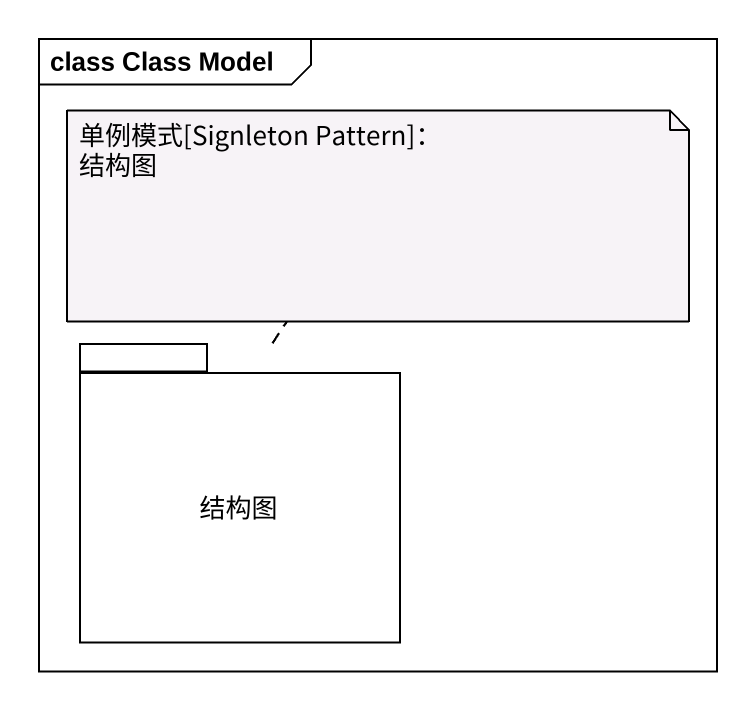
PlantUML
@startuml
mainframe class Class Model
package 结构图 {
}
note top of 结构图
  单例模式[Signleton Pattern]：
  结构图
end note
@enduml
